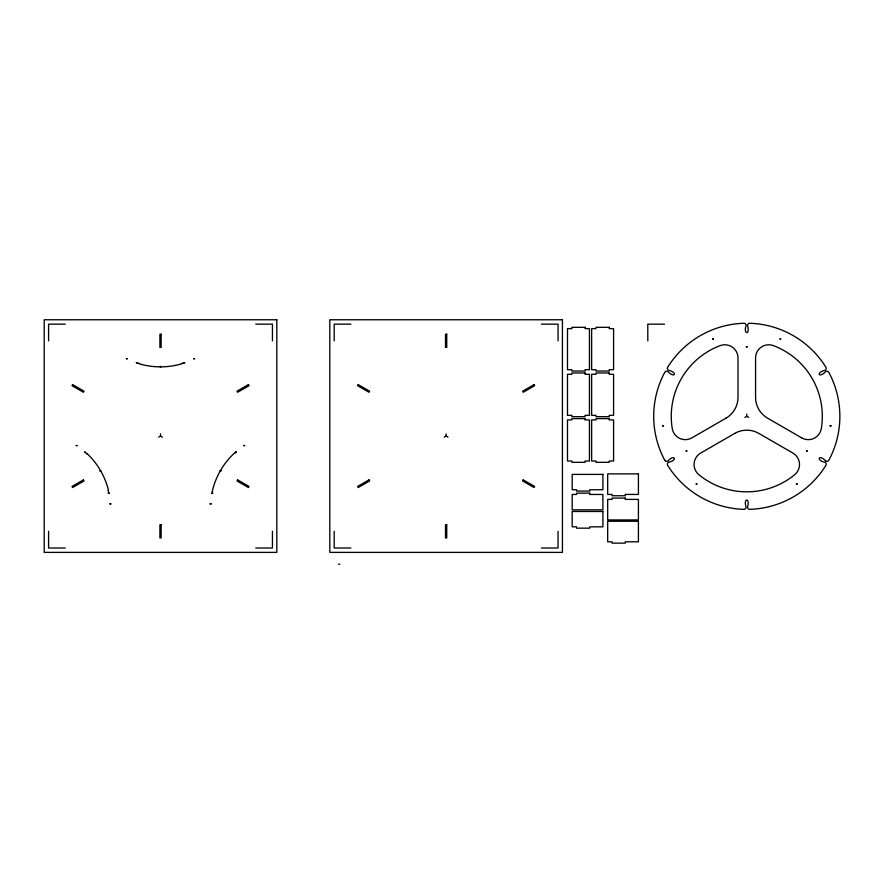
<?xml version="1.0" encoding="UTF-8"?>
<svg xmlns="http://www.w3.org/2000/svg" width="884" height="884" viewBox="0 0 884 884"><rect width="100%" height="100%" fill="white"/><g stroke="black" fill="none" stroke-linecap="round" stroke-linejoin="round"><path stroke-width="1.33" d="M212.204 493.36L212.58 491.659M234.68 453.382L235.962 452.21M158.612 437.171L160.512 436.077L162.413 437.171M444.221 437.171L446.122 436.077L448.022 437.171M744.88 417.403L746.781 416.309L748.682 417.403M184.17 362.705L181.441 363.545M65.272 324.152L48.587 324.152L48.587 340.826M255.763 324.152L272.438 324.152L272.438 340.826M350.871 324.152L334.196 324.152L334.196 340.826M541.373 324.152L558.047 324.152L558.047 340.826M664.47 324.152L647.795 324.152L647.795 340.826M65.272 548.003L48.587 548.003L48.587 531.317M255.763 548.003L272.438 548.003L272.438 531.317M350.871 548.003L334.196 548.003L334.196 531.317M541.373 548.003L558.047 548.003L558.047 531.317M338.561 564.235L339.788 564.235M139.595 363.545L136.854 362.705M825.844 461.139C819.335 453.614 815.203 460.299 825.104 462.332A2.199 2.199 0 0 1 825.877 465.393A93.085 93.085 0 0 1 749.754 509.339A2.199 2.199 0 0 1 747.488 507.14C750.527 497.758 743.013 497.559 746.085 507.14A2.199 2.199 0 0 1 743.82 509.339A93.085 93.085 0 0 1 667.652 465.316A2.199 2.199 0 0 1 668.503 462.31C678.293 460.233 674.315 453.669 667.807 461.094A2.199 2.199 0 0 1 664.768 460.233M85.14 452.276L87.24 454.221M108.157 490.465L108.798 493.25M746.781 414.11L746.781 416.309M446.122 433.878L446.122 436.077M160.512 433.878L160.512 436.077M664.768 460.321A93.085 93.085 0 0 1 664.735 372.363A2.199 2.199 0 0 1 667.763 371.49C674.824 378.849 677.962 372.33 668.47 370.274A2.199 2.199 0 0 1 667.696 367.225A93.085 93.085 0 0 1 743.82 323.268A2.199 2.199 0 0 1 746.085 325.467C743.013 334.97 750.56 334.97 747.488 325.467A2.199 2.199 0 0 1 749.754 323.268A93.085 93.085 0 0 1 825.877 367.225A2.199 2.199 0 0 1 825.104 370.274C815.645 372.319 818.75 378.882 825.811 371.49A2.199 2.199 0 0 1 828.838 372.363A93.085 93.085 0 0 1 828.838 460.255A2.199 2.199 0 0 1 825.811 461.117M87.461 453.978A74.897 74.455 55.6 0 1 108.511 490.377M181.529 363.854A74.897 74.455 -4.4 0 1 139.484 363.888M212.215 491.581A75.317 74.919 -65.4 0 1 234.404 453.072M746.306 346.771L747.278 346.826L746.306 346.771M76.267 445.558L77.228 445.669L76.278 445.525M84.665 452.243L85.626 452.343L84.676 452.166M99.837 470.796L100.798 470.896L99.837 470.763M108.323 493.217L109.285 493.283L108.323 493.184M109.903 503.825L110.865 503.891L109.903 503.825M126.401 358.738L127.362 358.838L126.412 358.672M136.379 362.672L137.34 362.738L136.379 362.672M160.037 366.529L160.998 366.606L160.037 366.529M183.684 362.672L184.657 362.738L183.684 362.672M193.662 358.738L194.624 358.838L193.673 358.672M210.16 503.825L211.121 503.891L210.16 503.825M211.718 493.316L212.69 493.394L211.718 493.316M220.227 470.796L221.188 470.896L220.238 470.73M235.475 452.166L236.437 452.243L235.475 452.166M243.796 445.558L244.757 445.669L243.796 445.525M662.547 425.79L663.508 425.867L662.547 425.79M686.106 451.028L687.078 451.094L686.117 450.995M696.172 484.045L697.133 484.156L696.183 484.012M712.67 338.97L713.631 339.069L712.681 338.904M779.942 338.97L780.904 339.069L779.953 338.904M796.429 484.045L797.39 484.123L796.44 484.012M806.495 451.028L807.457 451.127L806.495 450.995M830.065 425.79L831.026 425.867L830.065 425.79M72.61 384.617L72.002 385.678L83.405 392.264L84.013 391.203L72.61 384.617M237.63 479.89L237.011 480.951L248.415 487.537L249.034 486.465L237.63 479.89M358.219 384.617L357.6 385.678L369.004 392.264L369.623 391.203L358.219 384.617M523.24 479.89L522.621 480.951L534.024 487.537L534.643 486.465L523.24 479.89M83.405 479.89L72.002 486.465L72.61 487.537L84.013 480.951L83.405 479.89M248.415 384.617L237.011 391.203L237.63 392.264L249.034 385.678L248.415 384.617M369.004 479.89L357.6 486.465L358.219 487.537L369.623 480.951L369.004 479.89M534.024 384.617L522.621 391.203L523.24 392.264L534.643 385.678L534.024 384.617M725.941 418.209L691.852 437.889A13.172 13.172 0 0 1 672.271 428.629A75.527 75.527 0 0 1 720.206 345.611A13.172 13.172 0 0 1 738.007 357.943L738.007 397.303A24.144 24.144 0 0 1 725.941 418.209M734.714 433.414L700.625 453.094A13.172 13.172 0 0 0 698.857 474.675A75.527 75.527 0 0 0 794.716 474.675A13.172 13.172 0 0 0 792.948 453.094L758.859 433.414A24.144 24.144 0 0 0 734.714 433.414M276.825 319.765L44.2 319.765L44.2 552.389L276.825 552.389L276.825 319.765M562.434 319.765L329.809 319.765L329.809 552.389L562.434 552.389L562.434 319.765M585.053 327.312L571.882 327.312L571.882 328.627L567.495 328.627L567.495 369.711L571.882 369.711L571.882 371.026L585.053 371.026L585.053 369.711L589.44 369.711L589.44 328.627L585.053 328.627L585.053 327.312M609.198 327.312L596.026 327.312L596.026 328.627L591.639 328.627L591.639 369.711L596.026 369.711L596.026 371.026L609.198 371.026L609.198 369.711L613.584 369.711L613.584 328.627L609.198 328.627L609.198 327.312M161.131 334.218L159.905 334.218L159.905 347.39L161.131 347.39L161.131 334.218M446.74 334.218L445.503 334.218L445.503 347.39L446.74 347.39L446.74 334.218M585.053 372.96L571.882 372.96L571.882 374.275L567.495 374.275L567.495 415.358L571.882 415.358L571.882 416.673L585.053 416.673L585.053 415.358L589.44 415.358L589.44 374.275L585.053 374.275L585.053 372.96M609.198 372.96L596.026 372.96L596.026 374.275L591.639 374.275L591.639 415.358L596.026 415.358L596.026 416.673L609.198 416.673L609.198 415.358L613.584 415.358L613.584 374.275L609.198 374.275L609.198 372.96M585.053 418.607L571.882 418.607L571.882 419.922L567.495 419.922L567.495 461.006L571.882 461.006L571.882 462.321L585.053 462.321L585.053 461.006L589.44 461.006L589.44 419.922L585.053 419.922L585.053 418.607M609.198 418.607L596.026 418.607L596.026 419.922L591.639 419.922L591.639 461.006L596.026 461.006L596.026 462.321L609.198 462.321L609.198 461.006L613.584 461.006L613.584 419.922L609.198 419.922L609.198 418.607M638.414 473.89L607.684 473.89L607.684 494.432L612.071 494.432L612.071 495.747L625.242 495.747L625.242 494.432L638.414 494.432L638.414 473.89M602.899 474.399L572.18 474.399L572.18 489.758L576.567 489.758L576.567 491.073L589.727 491.073L589.727 489.758L602.899 489.758L602.899 474.399M589.727 493.15L576.567 493.15L576.567 494.465L572.18 494.465L572.18 509.836L602.899 509.836L602.899 494.465L589.727 494.465L589.727 493.15M625.242 498.079L612.071 498.079L612.071 499.394L607.684 499.394L607.684 519.936L638.414 519.936L638.414 499.394L625.242 499.394L625.242 498.079M602.899 511.482L572.18 511.482L572.18 526.842L576.567 526.842L576.567 528.168L589.727 528.168L589.727 526.842L602.899 526.842L602.899 511.482M638.414 521.262L607.684 521.262L607.684 541.804L612.071 541.804L612.071 543.13L625.242 543.13L625.242 541.804L638.414 541.804L638.414 521.262M161.131 524.764L159.905 524.764L159.905 537.936L161.131 537.936L161.131 524.764M446.74 524.764L445.503 524.764L445.503 537.936L446.74 537.936L446.74 524.764M801.722 437.889L767.632 418.209A24.144 24.144 0 0 1 755.566 397.303L755.566 357.943A13.172 13.172 0 0 1 773.367 345.611A75.527 75.527 0 0 1 821.302 428.629A13.172 13.172 0 0 1 801.722 437.889"/></g></svg>
